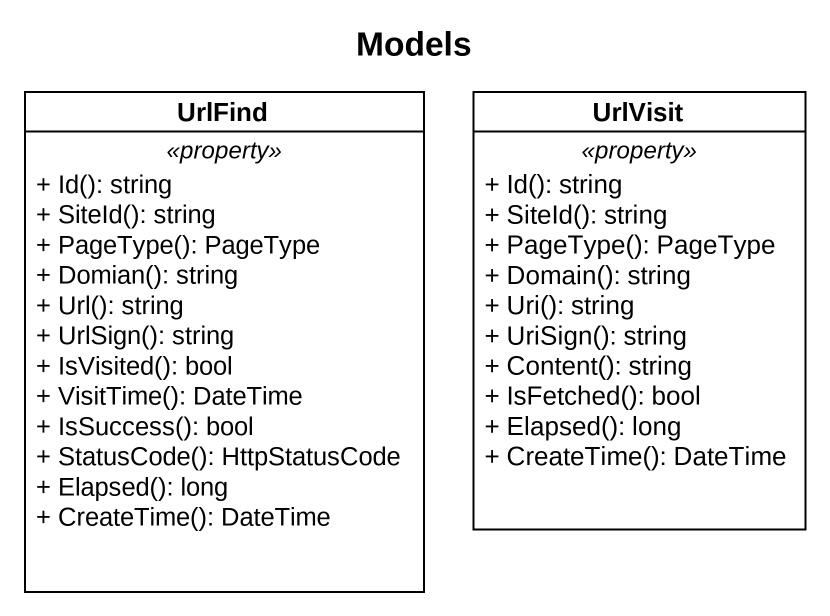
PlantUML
@startuml
title Models
hide circle
hide empty members
skinparam classAttributeIconSize 0
class UrlFind {
  .. <<property>> ..
  + Id(): string
  + SiteId(): string
  + PageType(): PageType
  + Domian(): string
  + Url(): string
  + UrlSign(): string
  + IsVisited(): bool
  + VisitTime(): DateTime
  + IsSuccess(): bool
  + StatusCode(): HttpStatusCode
  + Elapsed(): long
  + CreateTime(): DateTime
}
class UrlVisit {
  .. <<property>> ..
  + Id(): string
  + SiteId(): string
  + PageType(): PageType
  + Domain(): string
  + Uri(): string
  + UriSign(): string
  + Content(): string
  + IsFetched(): bool
  + Elapsed(): long
  + CreateTime(): DateTime
}
@enduml
